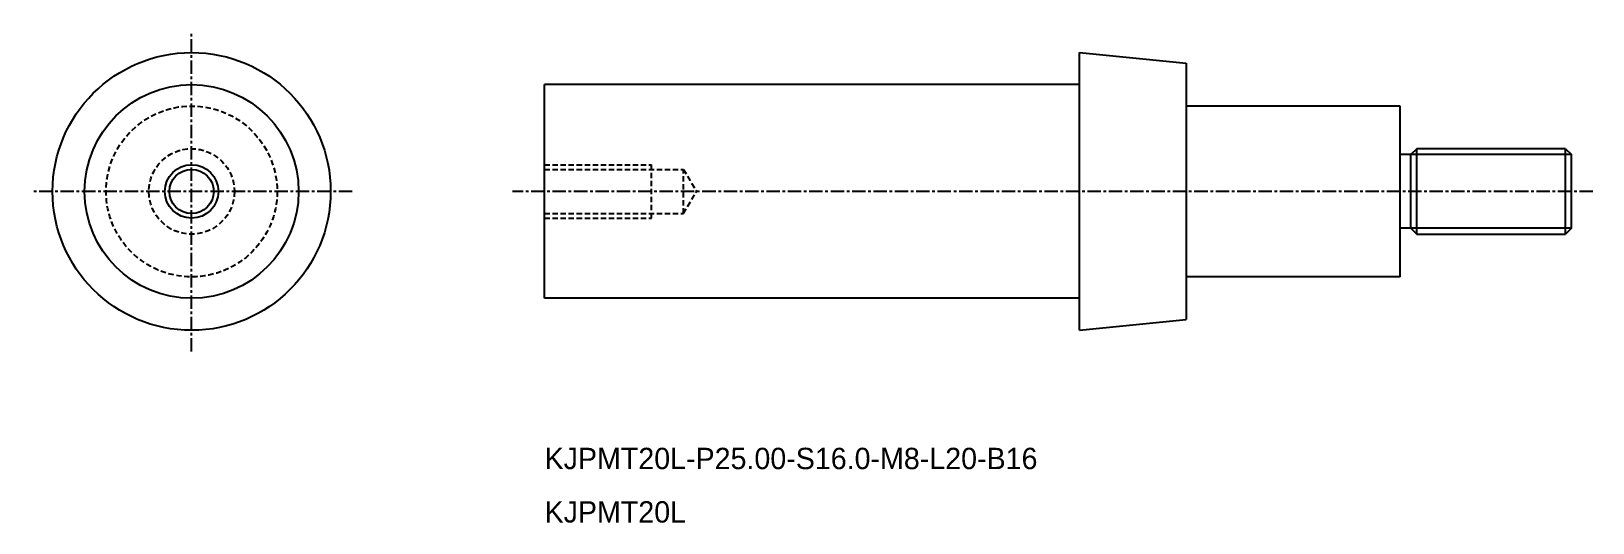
# Model space of a CAD drawing. Extents: x -2066 to -1920, y -923 to -877.
import ezdxf

# ---------------------------------------------------------------- set-up
doc = ezdxf.new("R2010")
doc.units = 0
doc.linetypes.add('CENTER', pattern=[2, 1.25, -0.25, 0.25, -0.25])
doc.linetypes.add('DASHED', pattern=[0.75, 0.5, -0.25])
doc.layers.get('0').update_dxf_attribs({"linetype": 'CONTINUOUS'})
doc.layers.add('CENTER', color=1, linetype='CENTER')

msp = doc.modelspace()

# ---------------------------------------------------------------- linework, layer by layer
at = {"color": 7, "linetype": 'CONTINUOUS'}
for p, q in [((-1968.06, -878.78), (-1958.06, -879.78)), ((-1968.06, -904.78), (-1968.06, -878.78)), ((-1958.06, -879.78), (-1958.06, -903.78)), ((-2018.06, -901.78), (-2018.06, -881.78)), ((-1968.06, -881.78), (-2018.06, -881.78)), ((-1938.06, -883.78), (-1958.06, -883.78)), ((-1938.06, -899.78), (-1938.06, -883.78)), ((-1937.06, -888.32), (-1938.06, -888.32)), ((-1936.51, -887.78), (-1937.06, -888.32)), ((-1937.06, -895.23), (-1937.06, -888.32)), ((-1936.51, -895.78), (-1936.51, -887.78)), ((-1922.6, -887.78), (-1936.51, -887.78)), ((-1922.6, -887.78), (-1922.06, -888.32)), ((-1922.6, -895.78), (-1922.6, -887.78)), ((-1922.06, -895.23), (-1922.06, -888.32)), ((-1937.06, -895.23), (-1938.06, -895.23)), ((-1937.06, -895.23), (-1936.51, -895.78)), ((-1936.51, -895.78), (-1922.6, -895.78)), ((-1922.06, -895.23), (-1922.6, -895.78)), ((-1938.06, -899.78), (-1958.06, -899.78)), ((-1968.06, -901.78), (-2018.06, -901.78)), ((-1968.06, -904.78), (-1958.06, -903.78))]:
    msp.add_line(p, q, dxfattribs=at)
at = {"color": 3}
for p, q in [((-1922.06, -888.32), (-1937.06, -888.32)), ((-1922.06, -895.23), (-1937.06, -895.23))]:
    msp.add_line(p, q, dxfattribs=at)
at = {"color": 3, "linetype": 'DASHED'}
for p, q in [((-2018.06, -889.28), (-2008.06, -889.28)), ((-2018.06, -889.71), (-2005.06, -889.71)), ((-2008.06, -894.28), (-2008.06, -889.28)), ((-2005.06, -889.71), (-2003.86, -891.78)), ((-2005.06, -893.84), (-2005.06, -889.71)), ((-2005.06, -893.84), (-2003.86, -891.78)), ((-2018.06, -893.84), (-2005.06, -893.84)), ((-2018.06, -894.28), (-2008.06, -894.28))]:
    msp.add_line(p, q, dxfattribs=at)
at = {"color": 7, "linetype": 'CONTINUOUS'}
for radius in [13, 10, 2.07]:
    msp.add_circle((-2051.06, -891.78), radius, dxfattribs=at)
at = {"color": 3, "linetype": 'DASHED'}
for radius in [8, 4]:
    msp.add_circle((-2051.06, -891.78), radius, dxfattribs=at)
at = {"color": 3, "linetype": 'CONTINUOUS'}
msp.add_circle((-2051.06, -891.78), 2.5, dxfattribs=at)
at = {"layer": 'CENTER'}
for p, q in [((-2051.06, -906.78), (-2051.06, -876.78)), ((-2036.06, -891.78), (-2066.06, -891.78)), ((-1920.06, -891.78), (-2021.06, -891.78))]:
    msp.add_line(p, q, dxfattribs=at)

# ---------------------------------------------------------------- texts
at = {"color": 7, "linetype": 'CONTINUOUS'}
for s, p in [('KJPMT20L-P25.00-S16.0-M8-L20-B16', (-2018.06, -917.78)), ('KJPMT20L', (-2018.06, -922.78))]:
    msp.add_text(s, height=2, dxfattribs=at).set_placement(p)

doc.saveas('drawing.dxf')
